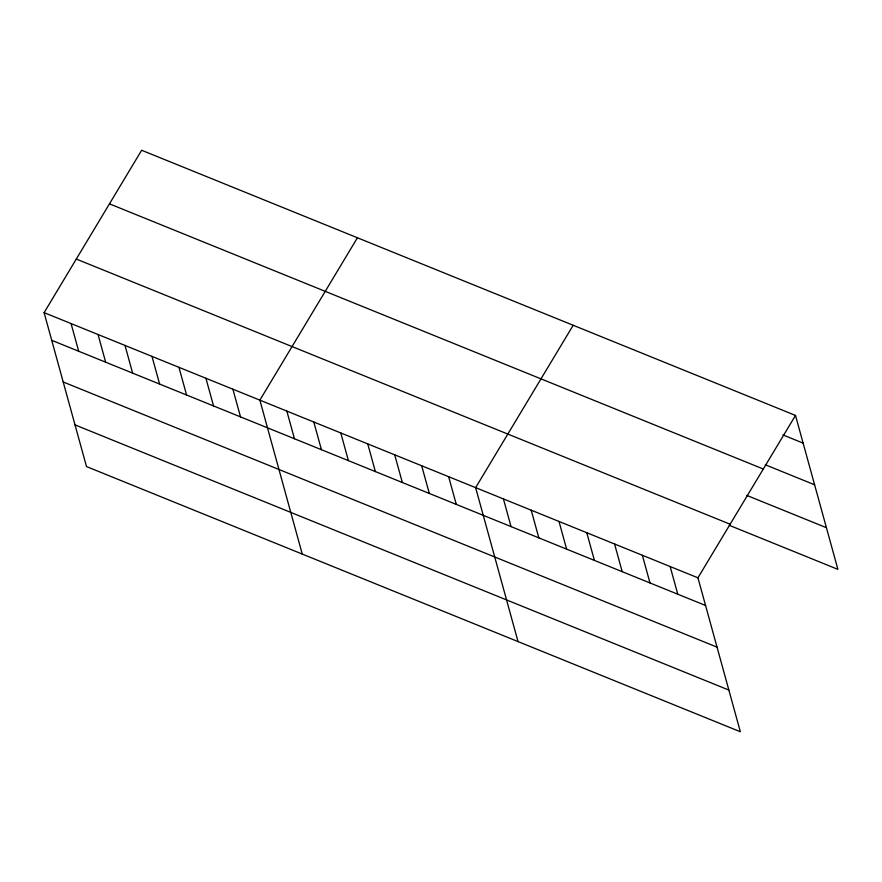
<?xml version="1.0" encoding="UTF-8"?>
<svg xmlns="http://www.w3.org/2000/svg" width="882" height="882" viewBox="0 0 882 882"><rect width="100%" height="100%" fill="white"/><g stroke="black" fill="none" stroke-linecap="round" stroke-linejoin="round"><path stroke-width="1.32" d="M795.498 415.433L697.938 577.809L740.34 731.74L86.502 466.567L44.1 312.636L141.66 150.26L795.498 415.433L837.9 569.364L729.271 525.308M357.43 237.765L259.87 400.141L302.261 554.072M573.19 325.282L475.63 487.647L518.032 641.578M782.918 434.914L803.127 443.117M765.333 464.792L814.604 484.78M109.467 203.841L763.305 469.026M746.845 495.43L826.423 527.701M76.293 259.054L730.131 524.228M44.1 312.636L697.938 577.809M51.718 340.309L705.567 605.482M63.195 381.972L717.044 647.145M75.025 424.892L728.863 690.077M670.155 566.542L677.773 594.214M642.361 555.274L649.99 582.947M614.578 543.996L622.196 571.668M586.784 532.728L594.413 560.401M559.001 521.46L566.619 549.133M531.207 510.193L538.836 537.866M503.424 498.925L511.042 526.598M448.662 476.71L456.281 504.383M421.695 465.773L429.313 493.446M394.717 454.836L402.346 482.509M367.75 443.9L375.368 471.572M340.783 432.952L348.401 460.625M313.805 422.015L321.434 449.688M286.837 411.078L294.456 438.751M232.892 389.205L240.521 416.877M205.925 378.268L213.543 405.94M178.958 367.32L186.576 395.004M151.98 356.383L159.609 384.056M125.012 345.446L132.631 373.119M98.045 334.51L105.664 362.182M71.067 323.573L78.696 351.245"/></g></svg>
